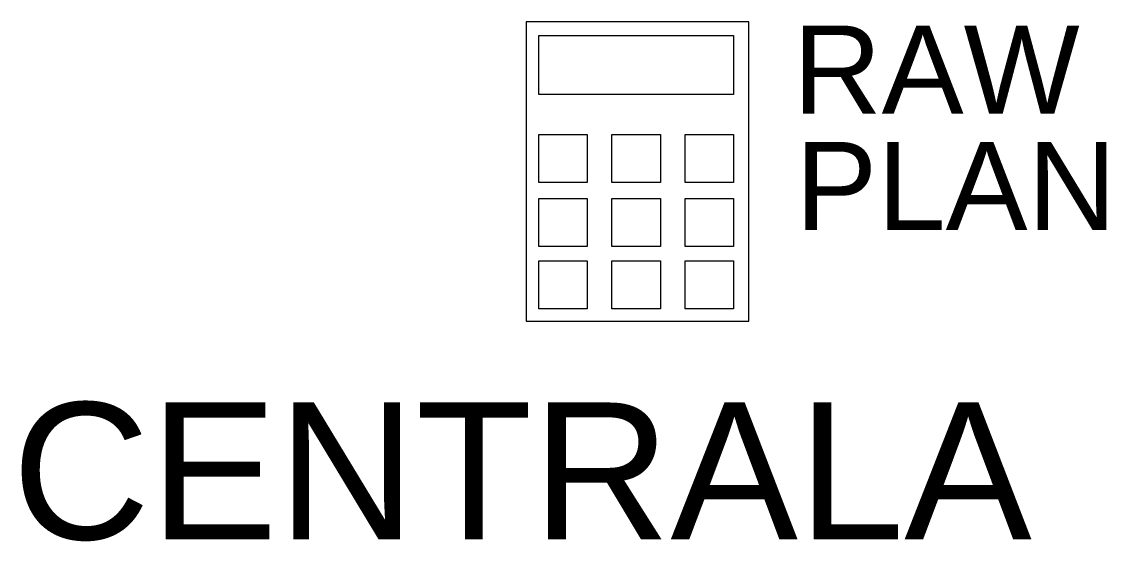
# Model space of a CAD drawing. Header units: millimetres. Extents: x -1032 to 1187, y -565 to 498.
import ezdxf
from ezdxf.enums import TextEntityAlignment as Align

# ---------------------------------------------------------------- set-up
doc = ezdxf.new("R2010")
doc.units = ezdxf.units.MM
doc.header["$LTSCALE"] = 0.25
doc.styles.add('opis_czujki', font='arial.ttf')
doc.styles.add('opis_czujki_2', font='arial.ttf')

msp = doc.modelspace()

# ---------------------------------------------------------------- linework, layer by layer
for p, q in [((0, 114.7), (0, -114.7)), ((0, -114.7), (455.5, -114.7))]:
    msp.add_line(p, q)
for points in [[(0, -114.7), (455.1, -114.7), (455.1, 497.8), (0, 497.8)], [(25.4, 469.7), (424, 469.7), (424, 348.9), (25.4, 348.9)], [(25.4, 267.3), (124.6, 267.3), (124.6, 169.1), (25.4, 169.1)], [(175.1, 267.3), (274.3, 267.3), (274.3, 169.1), (175.1, 169.1)], [(324.8, 267.3), (424, 267.3), (424, 169.1), (324.8, 169.1)], [(25.4, 135.9), (124.6, 135.9), (124.6, 37.7), (25.4, 37.7)], [(175.1, 135.9), (274.3, 135.9), (274.3, 37.7), (175.1, 37.7)], [(324.8, 135.9), (424, 135.9), (424, 37.7), (324.8, 37.7)], [(25.4, 8.6), (124.6, 8.6), (124.6, -89.7), (25.4, -89.7)], [(175.1, 8.6), (274.3, 8.6), (274.3, -89.7), (175.1, -89.7)], [(324.8, 8.6), (424, 8.6), (424, -89.7), (324.8, -89.7)]]:
    msp.add_lwpolyline(points, close=True)

# ---------------------------------------------------------------- texts
for tag, text, height, style, flags, p in [('RAW', 'XX', 180, 'opis_czujki_2', 9, (838.8, 399.9)), ('CENTRALA', 'xx', 280, 'opis_czujki', 8, (-9, -421.1))]:
    msp.add_attdef(tag, text=text, height=height, dxfattribs=dict(style=style, flags=flags)).set_placement(p, align=Align.MIDDLE_CENTER)
at = {"style": 'opis_czujki_2', "flags": 9}
msp.add_attdef('PLAN', (550.4, 71.7), 'xx', height=180, dxfattribs=at)

doc.saveas('drawing.dxf')
